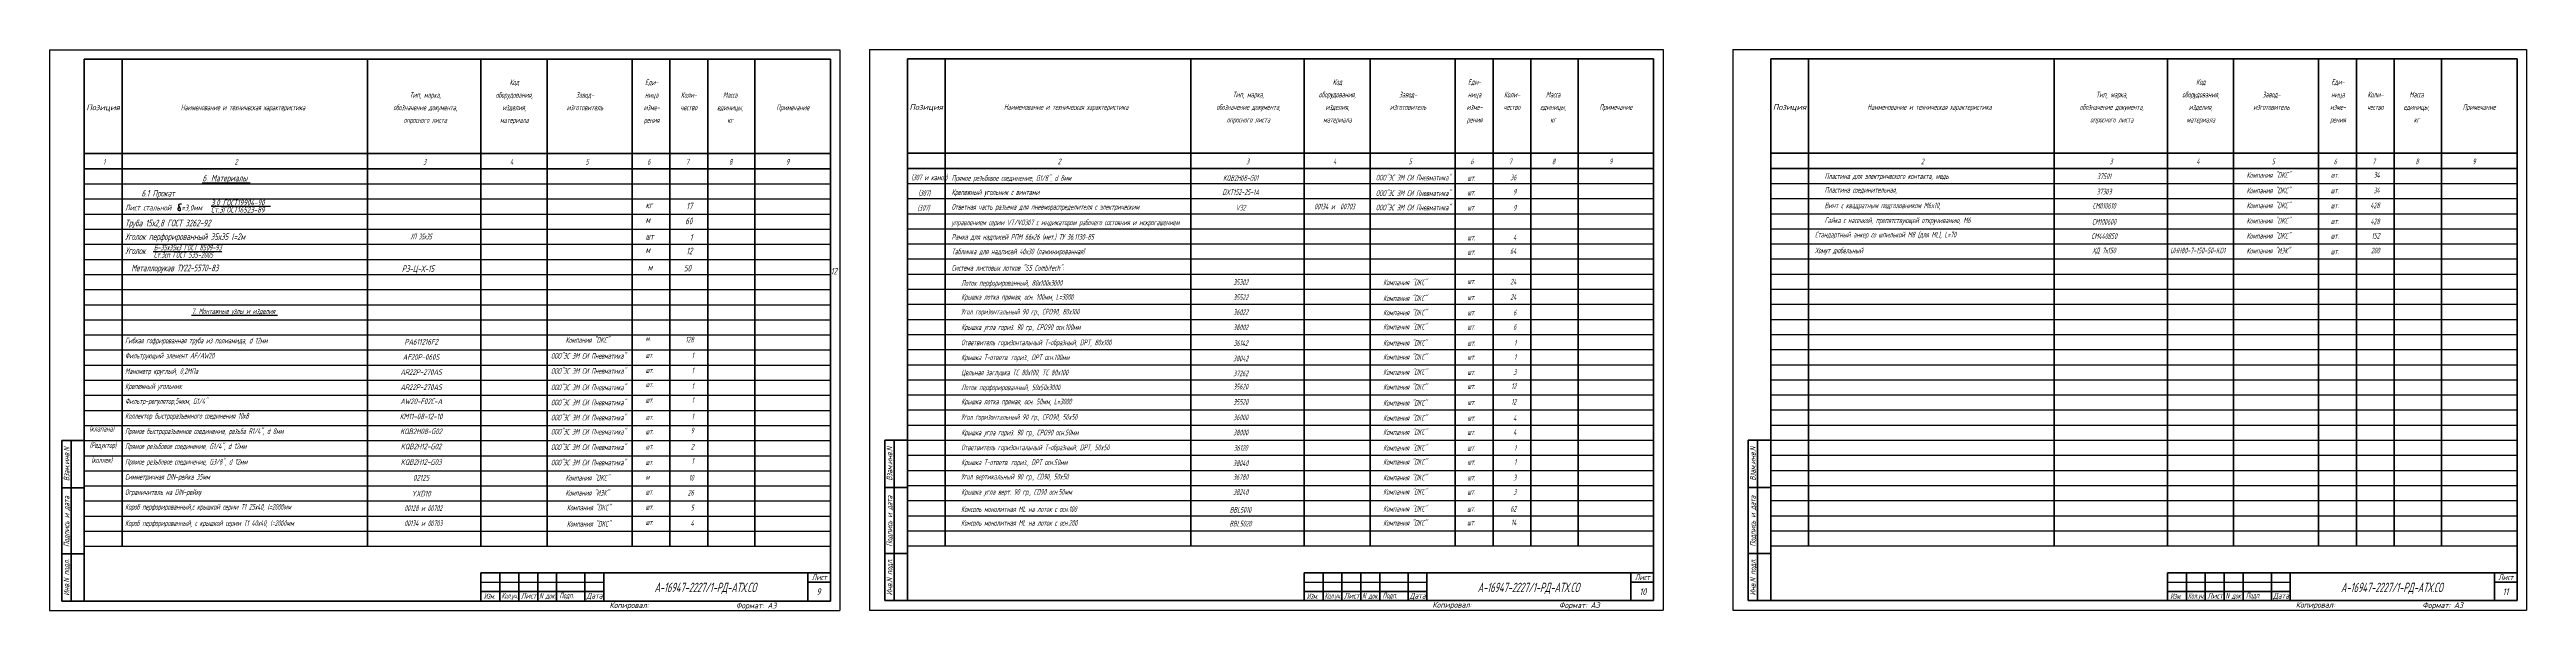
# Model space of a CAD drawing. Header units: millimetres. Extents: x -338 to 6826, y -8218 to 3153.
# Drawn here: x 5515 to 6826, y 2462 to 2759 of the extents above; entities that cross this region are included whole.
import ezdxf
from ezdxf.enums import TextEntityAlignment as Align

# ---------------------------------------------------------------- set-up
doc = ezdxf.new("R2010")
doc.units = ezdxf.units.MM
doc.layers.get('Defpoints').update_dxf_attribs({"color": 251})
for name, color, linetype, lineweight in [('Обводка', 6, 'Continuous', 25), ('Рамка тонкая', 5, 'Continuous', 25), ('Текст_КИП', 2, 'Continuous', 25)]:
    doc.layers.add(name, color=color, linetype=linetype, lineweight=lineweight)
doc.styles.add('eskd.shx', font='eskd.shx', dxfattribs={"width": 0.8})
doc.styles.add('Simplex', font='simplex.shx', dxfattribs={"width": 0.7, "oblique": 15})
doc.styles.get("Standard").update_dxf_attribs({"font": 'simplex.shx', "oblique": 15})

msp = doc.modelspace()

# ---------------------------------------------------------------- linework, layer by layer
at = {"lineweight": 60}
for p, q in [((5533.6, 2467), (5533.6, 2754)), ((5533.6, 2754), (5928.6, 2754)), ((5553.6, 2754), (5553.6, 2496)), ((5683.6, 2754), (5683.6, 2496)), ((5743.6, 2754), (5743.6, 2496)), ((5778.6, 2754), (5778.6, 2496)), ((5823.6, 2754), (5823.6, 2496)), ((5843.6, 2754), (5843.6, 2496)), ((5863.6, 2754), (5863.6, 2496)), ((5888.6, 2754), (5888.6, 2496)), ((5928.6, 2754), (5928.6, 2467)), ((5969.3, 2467.2), (5969.3, 2754.2)), ((5969.3, 2754.2), (6364.3, 2754.2)), ((5989.3, 2754.2), (5989.3, 2496.2)), ((6119.3, 2754.2), (6119.3, 2496.2)), ((6179.3, 2754.2), (6179.3, 2496.2)), ((6214.3, 2754.2), (6214.3, 2496.2)), ((6259.3, 2754.2), (6259.3, 2496.2)), ((6279.3, 2754.2), (6279.3, 2496.2)), ((6299.3, 2754.2), (6299.3, 2496.2)), ((6324.3, 2754.2), (6324.3, 2496.2)), ((6364.3, 2754.2), (6364.3, 2467.2)), ((6426.3, 2467.2), (6426.3, 2754.2)), ((6426.3, 2754.2), (6821.3, 2754.2)), ((6446.3, 2754.2), (6446.3, 2496.2)), ((6576.3, 2754.2), (6576.3, 2496.2)), ((6636.3, 2754.2), (6636.3, 2496.2)), ((6671.3, 2754.2), (6671.3, 2496.2)), ((6716.3, 2754.2), (6716.3, 2496.2)), ((6736.3, 2754.2), (6736.3, 2496.2)), ((6756.3, 2754.2), (6756.3, 2496.2)), ((6781.3, 2754.2), (6781.3, 2496.2)), ((6821.3, 2754.2), (6821.3, 2467.2)), ((5533.6, 2704), (5928.6, 2704)), ((5969.3, 2704.2), (6364.3, 2704.2)), ((6426.3, 2704.2), (6821.3, 2704.2)), ((5533.6, 2696), (5928.6, 2696)), ((5969.3, 2696.2), (6364.3, 2696.2)), ((6426.3, 2696.2), (6821.3, 2696.2)), ((5928.6, 2467), (5533.6, 2467)), ((6364.3, 2467.2), (5969.3, 2467.2)), ((6821.3, 2467.2), (6426.3, 2467.2))]:
    msp.add_line(p, q, dxfattribs=at)
at = {"color": 7, "lineweight": 40}
for p, q in [((5521.7, 2552), (5521.7, 2467)), ((5533.7, 2552), (5521.7, 2552)), ((5526.7, 2552), (5526.7, 2467)), ((5957.3, 2552.2), (5957.3, 2467.2)), ((5969.3, 2552.2), (5957.3, 2552.2)), ((5962.3, 2552.2), (5962.3, 2467.2)), ((6414.3, 2552.2), (6414.3, 2467.2)), ((6426.3, 2552.2), (6414.3, 2552.2)), ((6419.3, 2552.2), (6419.3, 2467.2)), ((5521.7, 2527), (5533.7, 2527)), ((5957.3, 2527.2), (5969.3, 2527.2)), ((6414.3, 2527.2), (6426.3, 2527.2)), ((5521.7, 2492), (5533.7, 2492)), ((5957.3, 2492.2), (5969.3, 2492.2)), ((6414.3, 2492.2), (6426.3, 2492.2)), ((5521.7, 2467), (5533.7, 2467)), ((5957.3, 2467.2), (5969.3, 2467.2)), ((6414.3, 2467.2), (6426.3, 2467.2))]:
    msp.add_line(p, q, dxfattribs=at)
at = {"lineweight": 50}
for p, q in [((5928.6, 2482), (5743.6, 2482)), ((5743.6, 2482), (5743.6, 2467)), ((5753.6, 2467), (5753.6, 2482)), ((5763.6, 2467), (5763.6, 2482)), ((5773.6, 2467), (5773.6, 2482)), ((5783.6, 2467), (5783.6, 2482)), ((5798.6, 2467), (5798.6, 2482)), ((5808.6, 2467), (5808.6, 2482)), ((5916.6, 2467), (5916.6, 2482)), ((6364.3, 2482), (6179.3, 2482)), ((6179.3, 2482), (6179.3, 2467)), ((6189.3, 2467), (6189.3, 2482)), ((6199.3, 2467), (6199.3, 2482)), ((6209.3, 2467), (6209.3, 2482)), ((6219.3, 2467), (6219.3, 2482)), ((6234.3, 2467), (6234.3, 2482)), ((6244.3, 2467), (6244.3, 2482)), ((6352.3, 2467), (6352.3, 2482)), ((6821.3, 2482), (6636.3, 2482)), ((6636.3, 2482), (6636.3, 2467)), ((6646.3, 2467), (6646.3, 2482)), ((6656.3, 2467), (6656.3, 2482)), ((6666.3, 2467), (6666.3, 2482)), ((6676.3, 2467), (6676.3, 2482)), ((6691.3, 2467), (6691.3, 2482)), ((6701.3, 2467), (6701.3, 2482)), ((6809.3, 2467), (6809.3, 2482)), ((5743.6, 2472), (5808.6, 2472)), ((5916.6, 2477), (5928.6, 2477)), ((6179.3, 2472), (6244.3, 2472)), ((6352.3, 2477), (6364.3, 2477)), ((6636.3, 2472), (6701.3, 2472)), ((6809.3, 2477), (6821.3, 2477))]:
    msp.add_line(p, q, dxfattribs=at)
at = {"lineweight": -3}
for p, q in [((5743.6, 2477), (5808.6, 2477)), ((6179.3, 2477), (6244.3, 2477)), ((6636.3, 2477), (6701.3, 2477))]:
    msp.add_line(p, q, dxfattribs=at)
at = {"color": 2}
msp.add_spline([(5583.7, 2676), (5583.3, 2674.1), (5584.3, 2673.8), (5584.1, 2675.6), (5583.6, 2676.3), (5584, 2677.2), (5585.1, 2677.5)], degree=3, dxfattribs=at)
at = {"layer": 'Обводка', "color": 155}
for p, q in [((5533.6, 2688), (5928.6, 2688)), ((5969.3, 2688.2), (6364.3, 2688.2)), ((6426.3, 2688.2), (6821.3, 2688.2)), ((5533.6, 2680), (5928.6, 2680)), ((5969.3, 2680.2), (6364.3, 2680.2)), ((6426.3, 2680.2), (6821.3, 2680.2)), ((5533.6, 2672), (5928.6, 2672)), ((5533.6, 2664), (5928.6, 2664)), ((5969.3, 2672.2), (6364.3, 2672.2)), ((5969.3, 2664.2), (6364.3, 2664.2)), ((6426.3, 2672.2), (6821.3, 2672.2)), ((6426.3, 2664.2), (6821.3, 2664.2)), ((5533.6, 2656), (5928.6, 2656)), ((5969.3, 2656.2), (6364.3, 2656.2)), ((6426.3, 2656.2), (6821.3, 2656.2)), ((5533.6, 2648), (5928.6, 2648)), ((5533.6, 2640), (5928.6, 2640)), ((5969.3, 2648.2), (6364.3, 2648.2)), ((5969.3, 2640.2), (6364.3, 2640.2)), ((6426.3, 2648.2), (6821.3, 2648.2)), ((6426.3, 2640.2), (6821.3, 2640.2)), ((5533.6, 2632), (5928.6, 2632)), ((5533.6, 2624), (5928.6, 2624)), ((5969.3, 2632.2), (6364.3, 2632.2)), ((5969.3, 2624.2), (6364.3, 2624.2)), ((6426.3, 2632.2), (6821.3, 2632.2)), ((6426.3, 2624.2), (6821.3, 2624.2)), ((5533.6, 2616), (5928.6, 2616)), ((5969.3, 2616.2), (6364.3, 2616.2)), ((6426.3, 2616.2), (6821.3, 2616.2)), ((5533.6, 2608), (5928.6, 2608)), ((5533.6, 2600), (5928.6, 2600)), ((5969.3, 2608.2), (6364.3, 2608.2)), ((5969.3, 2600.2), (6364.3, 2600.2)), ((6426.3, 2608.2), (6821.3, 2608.2)), ((6426.3, 2600.2), (6821.3, 2600.2)), ((5533.6, 2592), (5928.6, 2592)), ((5533.6, 2584), (5928.6, 2584)), ((5969.3, 2592.2), (6364.3, 2592.2)), ((5969.3, 2584.2), (6364.3, 2584.2)), ((6426.3, 2592.2), (6821.3, 2592.2)), ((6426.3, 2584.2), (6821.3, 2584.2)), ((5533.6, 2576), (5928.6, 2576)), ((5969.3, 2576.2), (6364.3, 2576.2)), ((6426.3, 2576.2), (6821.3, 2576.2)), ((5533.6, 2568), (5928.6, 2568)), ((5533.6, 2560), (5928.6, 2560)), ((5969.3, 2568.2), (6364.3, 2568.2)), ((5969.3, 2560.2), (6364.3, 2560.2)), ((6426.3, 2568.2), (6821.3, 2568.2)), ((6426.3, 2560.2), (6821.3, 2560.2)), ((5533.6, 2552), (5928.6, 2552)), ((5533.6, 2544), (5928.6, 2544)), ((5969.3, 2552.2), (6364.3, 2552.2)), ((5969.3, 2544.2), (6364.3, 2544.2)), ((6426.3, 2552.2), (6821.3, 2552.2)), ((6426.3, 2544.2), (6821.3, 2544.2)), ((5533.6, 2536), (5928.6, 2536)), ((5969.3, 2536.2), (6364.3, 2536.2)), ((6426.3, 2536.2), (6821.3, 2536.2)), ((5533.6, 2528), (5928.6, 2528)), ((5533.6, 2520), (5928.6, 2520)), ((5969.3, 2528.2), (6364.3, 2528.2)), ((5969.3, 2520.2), (6364.3, 2520.2)), ((6426.3, 2528.2), (6821.3, 2528.2)), ((6426.3, 2520.2), (6821.3, 2520.2)), ((5533.6, 2512), (5928.6, 2512)), ((5969.3, 2512.2), (6364.3, 2512.2)), ((5969.3, 2504.2), (6364.3, 2504.2)), ((6426.3, 2512.2), (6821.3, 2512.2)), ((6426.3, 2504.2), (6821.3, 2504.2)), ((5533.6, 2504), (5928.6, 2504)), ((5533.6, 2496), (5928.6, 2496)), ((5533.6, 2496), (5928.6, 2496)), ((5969.3, 2496.2), (6364.3, 2496.2)), ((5969.3, 2496.2), (6364.3, 2496.2)), ((6426.3, 2496.2), (6821.3, 2496.2)), ((6426.3, 2496.2), (6821.3, 2496.2))]:
    msp.add_line(p, q, dxfattribs=at)
at = {"layer": 'Рамка тонкая'}
for p, q in [((5515.2, 2759), (5933.6, 2759)), ((5515.2, 2759), (5515.2, 2462)), ((5933.6, 2759), (5933.6, 2462)), ((5949.3, 2759.2), (6369.3, 2759.2)), ((5949.3, 2759.2), (5949.3, 2462.2)), ((6369.3, 2759.2), (6369.3, 2462.2)), ((6406.3, 2759.2), (6826.3, 2759.2)), ((6406.3, 2759.2), (6406.3, 2462.2)), ((6826.3, 2759.2), (6826.3, 2462.2)), ((5515.2, 2462), (5933.6, 2462)), ((5949.3, 2462.2), (6369.3, 2462.2)), ((6406.3, 2462.2), (6826.3, 2462.2))]:
    msp.add_line(p, q, dxfattribs=at)
at = {"layer": 'Текст_КИП'}
for p, q in [((5600.7, 2676.1), (5632.2, 2676.1)), ((5570, 2652.2), (5606.4, 2652.2))]:
    msp.add_line(p, q, dxfattribs=at)

# ---------------------------------------------------------------- texts
at = {"color": 2, "oblique": 15, "width": 0.7}
for s, p in [('Лист стальной ', (5555.2, 2673.9)), ('=3,0мм', (5585, 2673.9))]:
    msp.add_text(s, height=3, dxfattribs=at).set_placement(p)
at = {"color": 2, "style": 'Simplex', "oblique": 15, "width": 0.7}
for s, p in [('Взам.инв.N', (5525.7, 2539.5)), ('Взам.инв.N', (5961.3, 2539.7)), ('Взам.инв.N', (6418.3, 2539.7)), ('Подпись и дата', (5525.7, 2509.1)), ('Подпись и дата', (5961.3, 2509.3)), ('Подпись и дата', (6418.3, 2509.3)), ('Инв.N подл.', (5525.7, 2479.5)), ('Инв.N подл.', (5961.3, 2479.7)), ('Инв.N подл.', (6418.3, 2479.7))]:
    msp.add_text(s, height=3, rotation=90, dxfattribs=at).set_placement(p, align=Align.CENTER)
at = {"layer": 'Defpoints', "lineweight": -3, "style": 'Simplex', "oblique": 15, "width": 0.6}
for s, p in [('(307 и камоз)', (5971.3, 2689.9)), ('(307)', (5974.6, 2673.7)), ('(307)', (5975, 2681.6)), ('(клапана)', (5536.2, 2556.8)), ('(Редуктор)', (5536.4, 2548.1)), ('(коллек)', (5537.3, 2540.2))]:
    msp.add_text(s, height=3, dxfattribs=at).set_placement(p)
at = {"layer": 'Текст_КИП', "oblique": 15}
for s, style, width, p in [('Код', 'Simplex', 0.6, (5761.2, 2740.3)), ('Еди-', 'Simplex', 0.6, (5833.9, 2740.3)), ('Код', 'Simplex', 0.6, (6196.9, 2740.5)), ('Еди-', 'Simplex', 0.6, (6269.5, 2740.5)), ('Код', 'Simplex', 0.6, (6653.9, 2740.5)), ('Еди-', 'Simplex', 0.6, (6726.5, 2740.5)), ('Наименование и техническая характеристика', 'Simplex', 0.6, (5617.6, 2727)), ('обозначение документа,', 'Simplex', 0.6, (5714.1, 2727)), ('Тип, марка,', 'Simplex', 0.6, (5714.1, 2733.6)), ('оборудования,', 'Simplex', 0.6, (5761.2, 2733.6)), ('изделия,', 'Simplex', 0.6, (5761.2, 2727)), ('изготовитель', 'Simplex', 0.6, (5798.6, 2727)), ('Завод-', 'Simplex', 0.6, (5798.6, 2733.6)), ('изме-', 'Simplex', 0.6, (5833.9, 2727)), ('ница', 'Simplex', 0.6, (5833.9, 2733.6)), ('Коли-', 'Simplex', 0.6, (5853.6, 2733.6)), ('чество', 'Simplex', 0.6, (5853.6, 2727)), ('единицы,', 'Simplex', 0.6, (5875.5, 2727)), ('Масса', 'Simplex', 0.6, (5875.5, 2733.6)), ('Примечание', 'Simplex', 0.6, (5908.6, 2727)), ('Наименование и техническая характеристика', 'Simplex', 0.6, (6053.3, 2727.2)), ('обозначение документа,', 'Simplex', 0.6, (6149.8, 2727.2)), ('Тип, марка,', 'Simplex', 0.6, (6149.8, 2733.8)), ('оборудования,', 'Simplex', 0.6, (6196.9, 2733.8)), ('изделия,', 'Simplex', 0.6, (6196.9, 2727.2)), ('изготовитель', 'Simplex', 0.6, (6234.3, 2727.2)), ('Завод-', 'Simplex', 0.6, (6234.3, 2733.8)), ('изме-', 'Simplex', 0.6, (6269.5, 2727.2)), ('ница', 'Simplex', 0.6, (6269.5, 2733.8)), ('Коли-', 'Simplex', 0.6, (6289.3, 2733.8)), ('чество', 'Simplex', 0.6, (6289.3, 2727.2)), ('единицы,', 'Simplex', 0.6, (6311.1, 2727.2)), ('Масса', 'Simplex', 0.6, (6311.1, 2733.8)), ('Примечание', 'Simplex', 0.6, (6344.3, 2727.2)), ('Наименование и техническая характеристика', 'Simplex', 0.6, (6510.3, 2727.2)), ('обозначение документа,', 'Simplex', 0.6, (6606.8, 2727.2)), ('Тип, марка,', 'Simplex', 0.6, (6606.8, 2733.8)), ('оборудования,', 'Simplex', 0.6, (6653.9, 2733.8)), ('изделия,', 'Simplex', 0.6, (6653.9, 2727.2)), ('изготовитель', 'Simplex', 0.6, (6691.3, 2727.2)), ('Завод-', 'Simplex', 0.6, (6691.3, 2733.8)), ('изме-', 'Simplex', 0.6, (6726.5, 2727.2)), ('ница', 'Simplex', 0.6, (6726.5, 2733.8)), ('Коли-', 'Simplex', 0.6, (6746.3, 2733.8)), ('чество', 'Simplex', 0.6, (6746.3, 2727.2)), ('единицы,', 'Simplex', 0.6, (6768.1, 2727.2)), ('Масса', 'Simplex', 0.6, (6768.1, 2733.8)), ('Примечание', 'Simplex', 0.6, (6801.3, 2727.2)), ('опросного листа', 'Simplex', 0.6, (5714.1, 2720.3)), ('материала', 'Simplex', 0.6, (5761.2, 2720.3)), ('рения', 'Simplex', 0.6, (5833.9, 2720.3)), ('кг', 'Simplex', 0.6, (5875.5, 2720.3)), ('опросного листа', 'Simplex', 0.6, (6149.8, 2720.5)), ('материала', 'Simplex', 0.6, (6196.9, 2720.5)), ('рения', 'Simplex', 0.6, (6269.5, 2720.5)), ('кг', 'Simplex', 0.6, (6311.1, 2720.5)), ('опросного листа', 'Simplex', 0.6, (6606.8, 2720.5)), ('материала', 'Simplex', 0.6, (6653.9, 2720.5)), ('рения', 'Simplex', 0.6, (6726.5, 2720.5)), ('кг', 'Simplex', 0.6, (6768.1, 2720.5)), ('УП 35х35', 'eskd.shx', 0.7, (5711.9, 2658.6))]:
    msp.add_text(s, height=3, dxfattribs=dict(at, style=style, width=width)).set_placement(p, align=Align.CENTER)
at = {"layer": 'Текст_КИП', "style": 'Simplex', "oblique": 15}
for s, width, p, p2 in [('Позиция', 0.960052, (5534.7, 2727), (5552.4, 2727)), ('Позиция', 0.960052, (5970.4, 2727.2), (5988.1, 2727.2)), ('Позиция', 0.960052, (6427.4, 2727.2), (6445.1, 2727.2)), ('Кол.уч.', 0.603486, (5754.4, 2468.3), (5763.1, 2468.3)), ('Лист', 0.686041, (5764.7, 2468.3), (5772.9, 2468.3)), ('N док.', 0.628372, (5774.4, 2468.3), (5783.1, 2468.3)), ('Дата', 0.652619, (5799.5, 2468.3), (5807.9, 2468.3)), ('Кол.уч.', 0.603486, (6190.1, 2468.3), (6198.8, 2468.3)), ('Лист', 0.686041, (6200.4, 2468.3), (6208.6, 2468.3)), ('N док.', 0.628372, (6210, 2468.3), (6218.7, 2468.3)), ('Дата', 0.652619, (6235.2, 2468.3), (6243.6, 2468.3)), ('Кол.уч.', 0.603486, (6647.1, 2468.3), (6655.8, 2468.3)), ('Лист', 0.686041, (6657.4, 2468.3), (6665.6, 2468.3)), ('N док.', 0.628372, (6667, 2468.3), (6675.7, 2468.3)), ('Дата', 0.652619, (6692.2, 2468.3), (6700.6, 2468.3))]:
    msp.add_text(s, height=3, dxfattribs=dict(at, width=width)).set_placement(p, p2, align=Align.FIT)
at = {"layer": 'Текст_КИП', "oblique": 15}
for s, height, style, width, p in [('1', 3, 'Simplex', 0.6, (5543.6, 2698.2)), ('2', 3, 'Simplex', 0.6, (5613.2, 2698.2)), ('3', 3, 'Simplex', 0.6, (5713, 2698.2)), ('4', 3, 'Simplex', 0.6, (5758.9, 2698.2)), ('5', 3, 'Simplex', 0.6, (5798.9, 2698.2)), ('6', 3, 'Simplex', 0.6, (5831.6, 2698.2)), ('7', 3, 'Simplex', 0.6, (5852.1, 2698.2)), ('8', 3, 'Simplex', 0.6, (5874.9, 2698.2)), ('9', 3, 'Simplex', 0.6, (5905.1, 2698.2)), ('2', 3, 'Simplex', 0.6, (6048.9, 2698.4)), ('3', 3, 'Simplex', 0.6, (6148.6, 2698.4)), ('4', 3, 'Simplex', 0.6, (6194.6, 2698.4)), ('5', 3, 'Simplex', 0.6, (6234.6, 2698.4)), ('6', 3, 'Simplex', 0.6, (6267.3, 2698.4)), ('7', 3, 'Simplex', 0.6, (6287.7, 2698.4)), ('8', 3, 'Simplex', 0.6, (6310.5, 2698.4)), ('9', 3, 'Simplex', 0.6, (6340.8, 2698.4)), ('2', 3, 'Simplex', 0.6, (6505.8, 2698.4)), ('3', 3, 'Simplex', 0.6, (6605.6, 2698.4)), ('4', 3, 'Simplex', 0.6, (6651.6, 2698.4)), ('5', 3, 'Simplex', 0.6, (6691.5, 2698.4)), ('6', 3, 'Simplex', 0.6, (6724.3, 2698.4)), ('7', 3, 'Simplex', 0.6, (6744.7, 2698.4)), ('8', 3, 'Simplex', 0.6, (6767.5, 2698.4)), ('9', 3, 'Simplex', 0.6, (6797.7, 2698.4)), ('%%U6. Материалы ', 3.5, 'eskd.shx', 0.8, (5596.2, 2689.3)), ('6.1 Прокат', 3.5, 'eskd.shx', 0.8, (5563.9, 2681.3)), ('кг', 3.5, 'eskd.shx', 0.8, (5830.7, 2675.1)), ('Уголок перфорированный 35х35 l=2м ', 3.5, 'eskd.shx', 0.8, (5555.2, 2658.3)), ('Труба 15х2,8 ГОСТ 3262-92', 3.5, 'eskd.shx', 0.8, (5555.2, 2665.5)), ('м', 3.5, 'eskd.shx', 0.8, (5830.7, 2667.3)), ('Уголок', 3.5, 'eskd.shx', 0.8, (5555.2, 2650.8)), ('Б-35х35х3 ГОСТ 8509-93', 3, 'eskd.shx', 0.8, (5570.4, 2652.8)), ('Ст.3сп ГОСТ 535-2005', 3, 'eskd.shx', 0.8, (5570.4, 2648.9)), ('шт', 3.5, 'eskd.shx', 0.8, (5830.7, 2658.5)), ('м', 3.5, 'eskd.shx', 0.8, (5830.7, 2651.4)), ('Металлорукав ТУ22-5570-83', 3.5, 'Simplex', 0.6, (5558.5, 2641.7)), ('РЗ-Ц-Х-15', 3.5, 'Simplex', 0.6, (5701.7, 2641.3)), ('м', 3.5, 'eskd.shx', 0.8, (5831.9, 2642.1)), ('%%U7. Монтажные узлы и изделия ', 3, 'Simplex', 0.6, (5590.5, 2619.1)), ('Изм.', 3, 'Simplex', 0.6, (5745.1, 2468.1)), ('Подп.', 3, 'Simplex', 0.6, (5785.1, 2468.4)), ('А-16947-2227/1-РД-АТХ.СО', 5, 'Simplex', 0.6, (5835.4, 2471.7)), ('Изм.', 3, 'Simplex', 0.6, (6180.7, 2468.1)), ('Подп.', 3, 'Simplex', 0.6, (6220.8, 2468.4)), ('А-16947-2227/1-РД-АТХ.СО', 5, 'Simplex', 0.6, (6271.1, 2471.7)), ('Изм.', 3, 'Simplex', 0.6, (6637.7, 2468.1)), ('Подп.', 3, 'Simplex', 0.6, (6677.8, 2468.4)), ('А-16947-2227/1-РД-АТХ.СО', 5, 'Simplex', 0.6, (6728.1, 2471.7))]:
    msp.add_text(s, height=height, dxfattribs=dict(at, style=style, width=width)).set_placement(p)
at = {"layer": 'Текст_КИП', "color": 3, "style": 'Simplex', "oblique": 15}
for s, width, p in [('Прямое резьбовое соединение, G1/8", d 8мм', 0.6, (5992.7, 2689.6)), ('шт.   ', 0.6, (6265.7, 2689.7)), ('Пластина для электрического контакта, медь', 0.6, (6454.8, 2690.6)), ('шт.', 0.6, (6722.7, 2691.2)), ('Крепежный угольник с винтами', 0.6, (5992.7, 2682.1)), ('Ответная часть разъема для пневмораспределителя с электрическим ', 0.6, (5992.7, 2674.3)), ('00134 и  00703', 0.6, (6184.6, 2674.5)), ('шт.   ', 0.6, (6265.7, 2681.9)), ('шт.   ', 0.6, (6265.7, 2673.9)), ('Пластина соединительная, ', 0.6, (6454.8, 2683.3)), ('Винт с квадратным подголовником M6x10,', 0.6, (6454.8, 2675.1)), ('шт.', 0.6, (6722.7, 2683)), ('шт.', 0.6, (6722.7, 2675.1)), ('управлением серии VT/VO307 с индикатором рабочего состояния и искрогашением ', 0.6, (5992.7, 2666.1)), ('Рамка для надписей РПМ 66х26 (мет.) ТУ 36.1130-85', 0.6, (5992.7, 2658.4)), ('Стандартный анкер со шпилькой M8 (для ML), L=70', 0.6, (6449.7, 2659.6)), ('Гайка с насечкой, препятствующей откручиванию, М6', 0.6, (6454.8, 2667.2)), ('шт.', 0.6, (6722.7, 2666.7)), ('Табличка для надписей 40х30 (ламинированная)', 0.6, (5992.7, 2650.7)), ('шт.', 0.6, (6265.7, 2658.1)), ('шт.', 0.6, (6265.7, 2650.5)), ('Хомут дюбельный ', 0.6, (6449.7, 2651.2)), ('UHH80-7-150-50-KO1', 0.6, (6637.7, 2651.2)), ('шт.', 0.6, (6722.7, 2659)), ('шт.', 0.6, (6722.7, 2650.7)), ('Система листовых лотков "S5 Combitech":', 0.6, (5992.7, 2642)), ('Лоток перфорированный, 80х100х3000', 0.6, (5997.8, 2634)), ('шт.', 0.6, (6265.7, 2634.9)), ('Крышка лотка прямая, осн. 100мм, L=3000', 0.6, (5997.8, 2626.6)), ('шт.', 0.6, (6265.7, 2626.4)), ('Угол горизонтальный 90 гр., CPO90, 80x100', 0.6, (5997.8, 2618.8)), ('Крышка угла гориз. 90 гр., CPO90 осн.100мм', 0.6, (5997.8, 2610.6)), ('шт.', 0.6, (6265.7, 2618.3)), ('шт.', 0.6, (6265.7, 2610.8)), ('Гибкая гофрированная труба из полиамида, d 12мм ', 0.6, (5555.2, 2603.5)), ('Фильтрующий элемент AF/AW20', 0.6, (5555.2, 2595.5)), ('м.', 0.6, (5830.7, 2604.7)), ('шт.   ', 0.6, (5830.7, 2595.8)), ('Крышка Т-ответв. гориз., DPT осн.100мм', 0.6, (5997.8, 2594.6)), ('Ответвитель горизонтальный Т-образный, DPT, 80x100', 0.6, (5997.8, 2602.5)), ('шт.', 0.6, (6265.7, 2602.3)), ('шт.', 0.6, (6265.7, 2594.8)), ('Манометр круглый, 0,2МПа', 0.6, (5555.2, 2587.3)), ('шт.   ', 0.6, (5830.7, 2587.8)), ('Цельная заглушка TC 80х100, TC 80x100', 0.6, (5997.8, 2586.6)), ('шт.', 0.6, (6265.7, 2586.8)), ('Крепежный угольник', 0.6, (5555.2, 2579.3)), ('Фильтр-регулятор,5мкм, G1/4"', 0.6, (5555.2, 2571.4)), ('шт.   ', 0.6, (5830.7, 2580.3)), ('шт.   ', 0.6, (5830.7, 2572.1)), ('Лоток перфорированный, 50х50х3000', 0.6, (5997.8, 2578.7)), ('Крышка лотка прямая, осн. 50мм, L=3000', 0.6, (5997.8, 2571.2)), ('шт.', 0.6, (6265.7, 2579.3)), ('шт.', 0.6, (6265.7, 2570.8)), ('Коллектор быстроразъемного соединения 10х8', 0.6, (5555.2, 2563.6)), ('Прямое быстроразъемное соединение, резьба R1/4", d 8мм', 0.6, (5555.2, 2555.5)), ('шт.   ', 0.6, (5830.7, 2563)), ('шт.   ', 0.6, (5830.7, 2555.3)), ('Угол горизонтальный 90 гр., CPO90, 50x50', 0.6, (5997.8, 2563)), ('Крышка угла гориз. 90 гр., CPO90 осн.50мм', 0.6, (5997.8, 2554.8)), ('шт.', 0.6, (6265.7, 2562.5)), ('шт.', 0.6, (6265.7, 2555)), ('Прямое резьбовое соединение, G1/4", d 12мм', 0.6, (5555.2, 2547.5)), ('шт.   ', 0.6, (5830.7, 2547.3)), ('Ответвитель горизонтальный Т-образный, DPT, 50x50', 0.6, (5997.8, 2546.9)), ('шт.', 0.6, (6265.7, 2546.7)), ('Прямое резьбовое соединение, G3/8", d 12мм', 0.6, (5555.2, 2539.3)), ('Симметричная DIN-рейка 35мм', 0.6, (5555.2, 2531.3)), ('шт.   ', 0.6, (5830.7, 2539.1)), ('м', 0.6, (5830.7, 2531.2)), ('Угол вертикальный 90 гр., CD90, 50x50', 0.6, (5997.8, 2531.4)), ('Крышка Т-ответв. гориз., DPT осн.50мм', 0.6, (5997.8, 2539)), ('шт.', 0.6, (6265.7, 2539.2)), ('шт.', 0.6, (6265.7, 2530.9)), ('Ограничитель на DIN-рейку', 0.6, (5555.2, 2523.2)), ('Короб перфорированный,с крышкой серии Т1 25х40, l=2000мм', 0.6, (5555.2, 2515.4)), ('00128 и 00702', 0.6, (5703, 2514.7)), ('шт.', 0.6, (5830.7, 2523.4)), ('шт.', 0.6, (5830.7, 2515.4)), ('Крышка угла верт. 90 гр., CD90 осн.50мм', 0.6, (5997.8, 2523.3)), ('шт.', 0.6, (6265.7, 2523.4)), ('Короб перфорированный, с крышкой серии Т1 40х40, l=2000мм', 0.6, (5555.2, 2506.8)), ('00134 и 00703', 0.6, (5703, 2506.7)), ('шт.', 0.6, (5830.7, 2507.3)), ('Консоль монолитная ML на лоток с осн.100', 0.6, (5997.7, 2514.2)), ('Консоль монолитная ML на лоток с осн.200', 0.6, (5997.7, 2506.9)), ('шт.', 0.6, (6265.6, 2514.4)), ('шт.', 0.6, (6265.6, 2507.1)), ('Копировал:', 0.8, (5811.6, 2463.3)), ('Формат: А3', 0.8, (5878.5, 2463.1)), ('Копировал:', 0.8, (6247.2, 2463.5)), ('Формат: А3', 0.8, (6314.2, 2463.3)), ('Копировал:', 0.8, (6704.2, 2463.5)), ('Формат: А3', 0.8, (6771.2, 2463.3))]:
    msp.add_text(s, height=3, dxfattribs=dict(at, width=width)).set_placement(p)
for s, width, p in [('KQB2H08-G01', 0.6, (6145.7, 2689.6)), ('ООО"ЭС ЭМ СИ Пневматика"', 0.6, (6237.1, 2689.8)), ('37501', 0.6, (6602.7, 2690.5)), ('Компания "DKC"', 0.6, (6689.7, 2691.2)), ('DXT152-25-1A', 0.6, (6145.7, 2682.1)), ('V32', 0.6, (6145.7, 2673.9)), ('ООО"ЭС ЭМ СИ Пневматика"', 0.6, (6237.1, 2681.6)), ('ООО"ЭС ЭМ СИ Пневматика"', 0.6, (6237.1, 2674)), ('CM010610', 0.6, (6602.7, 2674.9)), ('37303', 0.6, (6602.7, 2682.4)), ('Компания "DKC"', 0.6, (6689.7, 2683)), ('Компания "DKC"', 0.6, (6689.7, 2675.1)), ('CM440850', 0.6, (6602.7, 2658.8)), ('CM100600', 0.6, (6602.7, 2666.4)), ('Компания "DKC"', 0.6, (6689.7, 2667)), ('Компания "DKC"', 0.6, (6689.7, 2659)), ('ХД 7х150', 0.6, (6602.7, 2651.2)), ('Компания "ИЭК"', 0.6, (6689.6, 2651.1)), ('35302', 0.6, (6145.7, 2634.4)), ('Компания "DKC"', 0.6, (6232.7, 2634.3)), ('35522', 0.6, (6145.7, 2626.4)), ('Компания "DKC"', 0.6, (6232.7, 2625.9)), ('38002', 0.6, (6145.7, 2610.5)), ('36022', 0.6, (6145.7, 2618.5)), ('Компания "DKC"', 0.6, (6232.7, 2618.3)), ('Компания "DKC"', 0.6, (6232.7, 2610.8)), ('AF20P-060S', 0.7, (5711.9, 2594.8)), ('РА611216F2', 0.7, (5711.9, 2602.8)), ('ООО"ЭС ЭМ СИ Пневматика"', 0.6, (5800.5, 2595.4)), ('Компания "DKC"', 0.6, (5799.9, 2603.8)), ('38042', 0.6, (6145.7, 2594)), ('36142', 0.6, (6145.7, 2602.1)), ('Компания "DKC"', 0.6, (6232.7, 2602.3)), ('Компания "DKC"', 0.6, (6232.7, 2594.8)), ('AR22P-270AS', 0.7, (5711.9, 2586.8)), ('ООО"ЭС ЭМ СИ Пневматика"', 0.6, (5800.5, 2587.4)), ('37262', 0.6, (6145.7, 2586.1)), ('Компания "DKC"', 0.6, (6232.7, 2586.8)), ('AW20-F02С-A', 0.7, (5711.9, 2571.3)), ('AR22P-270AS', 0.7, (5711.9, 2578.8)), ('ООО"ЭС ЭМ СИ Пневматика"', 0.6, (5800.5, 2578.7)), ('ООО"ЭС ЭМ СИ Пневматика"', 0.6, (5800.5, 2570.7)), ('35620', 0.6, (6145.7, 2579.1)), ('35520', 0.6, (6145.7, 2571)), ('Компания "DKC"', 0.6, (6232.7, 2578.9)), ('Компания "DKC"', 0.6, (6232.7, 2570.5)), ('КМ11-08-12-10', 0.7, (5711.9, 2563.3)), ('KQB2H08-G02', 0.7, (5711.9, 2555.4)), ('ООО"ЭС ЭМ СИ Пневматика"', 0.6, (5800.5, 2562.7)), ('ООО"ЭС ЭМ СИ Пневматика"', 0.6, (5800.5, 2555.2)), ('38000', 0.6, (6145.7, 2554.8)), ('36000', 0.6, (6145.7, 2562.8)), ('Компания "DKC"', 0.6, (6232.7, 2562.5)), ('Компания "DKC"', 0.6, (6232.7, 2555)), ('KQB2H12-G02', 0.7, (5711.9, 2547.4)), ('ООО"ЭС ЭМ СИ Пневматика"', 0.6, (5800.5, 2547)), ('36120', 0.6, (6145.7, 2546.6)), ('Компания "DKC"', 0.6, (6232.7, 2546.7)), ('KQB2H12-G03', 0.7, (5711.9, 2539.1)), ('02125', 0.7, (5711.9, 2530.8)), ('ООО"ЭС ЭМ СИ Пневматика"', 0.6, (5800.5, 2538.9)), ('Компания "DKC"', 0.6, (5799.9, 2530.8)), ('38040', 0.6, (6145.7, 2538.5)), ('36780', 0.6, (6145.7, 2531.2)), ('Компания "DKC"', 0.6, (6232.7, 2539.2)), ('Компания "DKC"', 0.6, (6232.7, 2530.9)), ('YXD10', 0.7, (5711.9, 2522.4)), ('Компания "ИЭК"', 0.6, (5799.8, 2522.8)), ('Компания "DKC"', 0.6, (5800.6, 2515)), ('38240', 0.6, (6145.7, 2523.2)), ('Компания "DKC"', 0.6, (6232.7, 2514.4)), ('Компания "DKC"', 0.6, (6232.7, 2523.4)), ('Компания "DKC"', 0.6, (5800.6, 2506.4)), ('BBL5020', 0.6, (6145.6, 2506.5)), ('BBL5010', 0.6, (6145.6, 2513.8)), ('Компания "DKC"', 0.6, (6232.7, 2506.9))]:
    msp.add_text(s, height=3, dxfattribs=dict(at, width=width)).set_placement(p, align=Align.CENTER)
at = {"layer": 'Текст_КИП', "color": 3, "style": 'Simplex', "oblique": 15, "width": 0.6}
for s, p in [('36', (6291.6, 2689.9)), ('34', (6748.6, 2691.2)), ('9', (6291.6, 2682.3)), ('9', (6291.6, 2673.8)), ('428', (6748.6, 2675.1)), ('34', (6748.6, 2683)), ('428', (6748.6, 2666.6)), ('152', (6748.6, 2659)), ('64', (6291.6, 2650.9)), ('4', (6291.6, 2658.1)), ('200', (6748.6, 2651.2)), ('24', (6291.6, 2634.7)), ('24', (6291.6, 2626.5)), ('6', (6291.6, 2618.3)), ('6', (6291.6, 2610.8)), ('128', (5856.2, 2604)), ('1', (5856.2, 2595.6)), ('1', (6291.6, 2602.3)), ('1', (6291.6, 2594.8)), ('1', (5856.2, 2587.6)), ('3', (6291.6, 2586.8)), ('1', (5856.2, 2579.3)), ('1', (5856.2, 2572)), ('12', (6291.6, 2579.3)), ('12', (6291.6, 2571.1)), ('9', (5856.2, 2555.8)), ('1', (5856.2, 2563.3)), ('4', (6291.6, 2562.5)), ('4', (6291.6, 2555)), ('2', (5856.2, 2547.2)), ('1', (6291.6, 2546.7)), ('10', (5856.2, 2530.8)), ('1', (5856.2, 2539.8)), ('3', (6291.6, 2530.9)), ('1', (6291.6, 2539.2)), ('26', (5856.2, 2522.9)), ('5', (5856.2, 2515)), ('62', (6291.6, 2514.4)), ('3', (6291.6, 2523.4)), ('4', (5856.2, 2506.7)), ('14', (6291.6, 2507.1))]:
    msp.add_text(s, height=3, dxfattribs=at).set_placement(p, align=Align.RIGHT)
at = {"layer": 'Текст_КИП', "oblique": 15, "width": 0.7}
for s, p in [('3,0 ГОСТ19904-90', (5600.7, 2676.6)), ('Ст.3ГОСТ16523-89', (5600.7, 2672.8))]:
    msp.add_text(s, height=3, dxfattribs=at).set_placement(p)
at = {"layer": 'Текст_КИП', "style": 'eskd.shx', "oblique": 15, "width": 0.8}
for s, p in [('17', (5855.5, 2674.5)), ('60', (5855.5, 2666.6)), ('12', (5855.5, 2650.7)), ('1', (5855.5, 2657.9)), ('50', (5854.8, 2641.6)), ('12', (5932, 2640)), ('12', (5932, 2640))]:
    msp.add_text(s, height=3.5, dxfattribs=at).set_placement(p, align=Align.RIGHT)
at = {"layer": 'Текст_КИП', "lineweight": -3, "style": 'Simplex', "oblique": 15, "width": 0.7}
for s, height, p in [('Лист', 3, (5918.7, 2478.1)), ('Лист', 3, (6354.4, 2478.1)), ('Лист', 3, (6811.4, 2478.1)), ('9', 3.5, (5921.1, 2470.2)), ('10', 3.5, (6356.8, 2470.2)), ('11', 3.5, (6813.7, 2470.2))]:
    msp.add_text(s, height=height, dxfattribs=at).set_placement(p)

doc.saveas('drawing.dxf')
